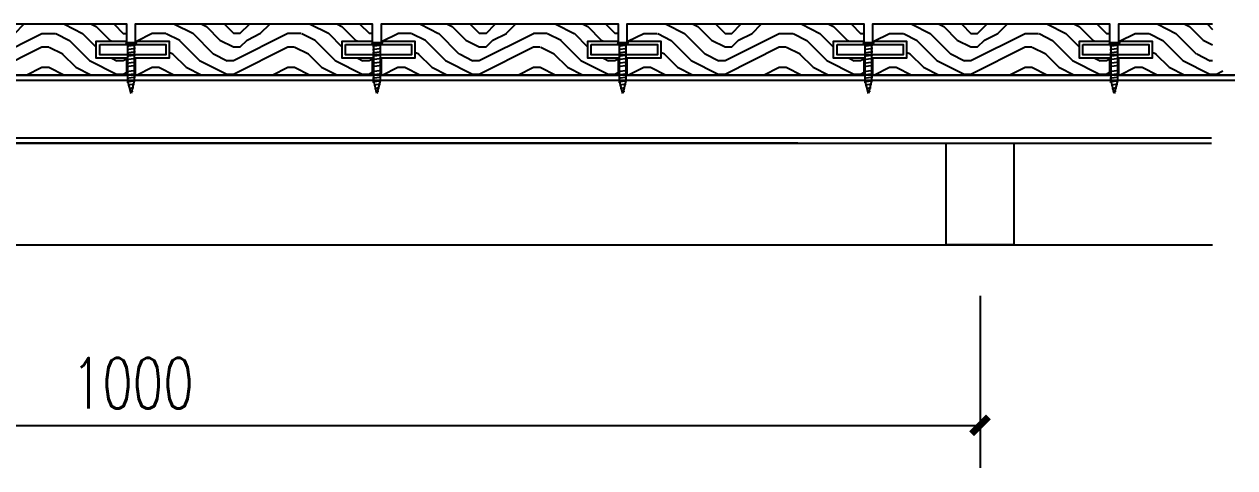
# Model space of a CAD drawing. Header units: millimetres. Extents: x -1822632 to -1305911, y 1206448 to 1536160.
# Drawn here: x -1740245 to -1739530, y 1219919 to 1220181 of the extents above; entities that cross this region are included whole.
import ezdxf

# ---------------------------------------------------------------- set-up
doc = ezdxf.new("R2010")
doc.units = ezdxf.units.MM
doc.header["$LTSCALE"] = 1000
doc.layers.get('0').update_dxf_attribs({"linetype": 'CONTINUOUS'})
doc.layers.get('DEFPOINTS').update_dxf_attribs({"linetype": 'CONTINUOUS'})
for name, color, linetype in [('PUB_DIM', 3, 'CONTINUOUS'), ('塑木板', 32, 'CONTINUOUS'), ('钢架', 90, 'CONTINUOUS')]:
    doc.layers.add(name, color=color, linetype=linetype)
doc.styles.add('_TCH_DIM_T3', font='SIMPLEX', dxfattribs={"width": 0.705882, "bigfont": 'GBCBIG'})
doc.dimstyles.new('_T&10', dxfattribs={"dimtxt": 29.75, "dimasz": 10, "dimexe": 25, "dimexo": 30, "dimgap": 10, "dimtad": 1, "dimdec": 0, "dimzin": 0, "dimdsep": 46, "dimtxsty": '_TCH_DIM_T3', "dimblk": 'ARCHTICK', "dimcen": 0.09, "dimclrt": 7, "dimazin": 2, "dimtfac": 1, "dimtdec": 0, "dimtix": 1, "dimtmove": 2, "dimatfit": 3, "dimfxl": 1, "dimtolj": 1, "dimtzin": 0, "dimarcsym": 0})

# ---------------------------------------------------------------- blocks, each defined once
blk = doc.blocks.new('_ARCHTICK')
at = {"color": 0, "linetype": 'ByBlock', "const_width": 0.4}
blk.add_lwpolyline([(-0.5, -0.5), (0.5, 0.5)], dxfattribs=at)
blk = doc.blocks.new('*D76')
at = {"layer": 'DEFPOINTS', "color": 0, "transparency": 16777216}
for p in [(-1740680.77, 1220050.72), (-1739680.77, 1220050.72), (-1739680.77, 1219944.26)]:
    blk.add_point(p, dxfattribs=at)
at = {"layer": 'PUB_DIM', "color": 0, "lineweight": -2, "transparency": 16777216}
for p, q in [((-1740680.77, 1220020.72), (-1740680.77, 1219919.26)), ((-1739680.77, 1220020.72), (-1739680.77, 1219919.26)), ((-1740680.77, 1219944.26), (-1739680.77, 1219944.26))]:
    blk.add_line(p, q, dxfattribs=at)
at = {"layer": 'PUB_DIM', "color": 0, "lineweight": -2, "transparency": 16777216, "xscale": 10, "yscale": 10, "zscale": 10, "rotation": 180}
blk.add_blockref('_ARCHTICK', (-1740680.77, 1219944.26), dxfattribs=at)
at = {"layer": 'PUB_DIM', "color": 0, "lineweight": -2, "transparency": 16777216, "xscale": 10, "yscale": 10, "zscale": 10}
blk.add_blockref('_ARCHTICK', (-1739680.77, 1219944.26), dxfattribs=at)
at = {"layer": 'PUB_DIM', "color": 7, "transparency": 16777216, "insert": (-1740180.77, 1219969.13), "char_height": 29.75, "attachment_point": 5, "style": '_TCH_DIM_T3'}
blk.add_mtext('\\A1;1000', dxfattribs=at)
blk = doc.blocks.new('*U74')
at = {"color": 5}
for p, q in [((2.5, -1.41), (-2.5, -2.2)), ((2.5, -1.41), (-2.5, -2.2)), ((2.5, -3.41), (-2.5, -4.2)), ((2.5, -3.41), (-2.5, -4.2)), ((2.5, -5.41), (-2.5, -6.2)), ((2.5, -5.41), (-2.5, -6.2)), ((-1.85, -22.52), (-1.85, -1)), ((-1.85, -1), (1.85, -1)), ((1.85, -1), (1.85, -22.52)), ((2.5, -7.41), (-2.5, -8.2)), ((2.5, -7.41), (-2.5, -8.2)), ((2.5, -9.41), (-2.5, -10.2)), ((2.5, -9.41), (-2.5, -10.2)), ((2.5, -9.41), (-2.5, -10.2)), ((2.5, -9.41), (-2.5, -10.2)), ((2.5, -11.41), (-2.5, -12.2)), ((2.5, -11.41), (-2.5, -12.2)), ((2.5, -11.41), (-2.5, -12.2)), ((2.5, -11.41), (-2.5, -12.2)), ((2.5, -13.41), (-2.5, -14.2)), ((2.5, -13.41), (-2.5, -14.2)), ((2.5, -16.41), (-2.5, -17.2)), ((2.5, -16.41), (-2.5, -17.2)), ((2.5, -18.41), (-2.5, -19.2)), ((2.5, -18.41), (-2.5, -19.2)), ((2.5, -18.41), (-2.5, -19.2)), ((2.5, -18.41), (-2.5, -19.2)), ((2.5, -20.41), (-2.5, -21.2)), ((2.5, -20.41), (-2.5, -21.2)), ((2.5, -20.41), (-2.5, -21.2)), ((2.5, -20.41), (-2.5, -21.2)), ((2.5, -22.41), (-2.5, -23.2)), ((2.5, -22.41), (-2.5, -23.2)), ((2.5, -22.41), (-2.5, -23.2)), ((2.03, -24.49), (-1.88, -25.11)), ((0, -30), (-1.85, -22.52)), ((1.52, -26.57), (-1.41, -27.03)), ((1.85, -22.52), (0, -30)), ((1.01, -28.65), (-0.93, -28.96))]:
    blk.add_line(p, q, dxfattribs=at)
blk.add_lwpolyline([(-3.25, 0), (-2.25, -1), (2.25, -1), (3.25, 0)], close=True, dxfattribs=at)

msp = doc.modelspace()

# ---------------------------------------------------------------- hatches: boundary and pattern name
at = {"layer": '塑木板'}
h = msp.add_hatch(dxfattribs=at)
h.set_pattern_fill('木纹01', color=256, scale=20)
h.set_pattern_definition([(0, (-1810986.41, 1140287.38), (80, 80), [4, -76]), (0, (-1811042.41, 1140295.38), (80, 80), [8, -72]), (0, (-1810990.41, 1140299.38), (80, 80), [4, -76]), (0, (-1811038.41, 1140307.38), (80, 80), [4, -76]), (0, (-1810990.41, 1140311.38), (80, 80), [4, -76]), (0, (-1811034.41, 1140315.38), (80, 80), [4, -76]), (0, (-1810990.41, 1140319.38), (80, 80), [4, -76]), (0, (-1811034.41, 1140327.38), (80, 80), [4, -44, 4, -28]), (0, (-1811034.41, 1140335.38), (80, 80), [8, -40, 4, -28]), (0, (-1811038.41, 1140347.38), (80, 80), [4, -12, 4, -32, 4, -24]), (0, (-1811042.41, 1140355.38), (80, 80), [4, -16, 8, -52]), (0, (-1810990.41, 1140359.38), (80, 80), [4, -76]), (0, (-1811042.41, 1140363.38), (80, 80), [4, -20, 4, -52]), (45, (-1811050.41, 1140287.38), (9e-15, 80), [11.31368, -101.823405]), (45, (-1810982.41, 1140287.38), (9e-15, 80), [22.627416, -90.50967]), (45, (-1810982.41, 1140327.38), (9e-15, 80), [5.6568, -107.480285]), (45, (-1811050.41, 1140335.38), (9e-15, 80), [16.97056, -96.166525]), (45, (-1810982.41, 1140335.38), (9e-15, 80), [28.28427, -84.85281]), (45, (-1810982.41, 1140347.38), (9e-15, 80), [16.97056, -96.166525]), (315, (-1810998.41, 1140355.38), (80, -2e-14), [5.6568, -107.480285]), (315, (-1811026.41, 1140291.38), (80, -2e-14), [11.31368, -101.823405]), (315, (-1811022.41, 1140323.38), (80, -2e-14), [11.31368, -101.823405]), (315, (-1810998.41, 1140307.38), (80, -2e-14), [11.31368, -101.823405]), (315, (-1811002.41, 1140339.38), (80, -2e-14), [11.31368, -101.823405]), (315, (-1810998.41, 1140347.38), (80, -2e-14), [16.97056, -96.166525]), (315, (-1811018.41, 1140299.38), (80, -2e-14), [16.97056, -96.166525]), (315, (-1811006.41, 1140303.38), (80, -2e-14), [16.97056, -96.166525]), (315, (-1811018.41, 1140331.38), (80, -2e-14), [16.97056, -96.166525]), (315, (-1811010.41, 1140335.38), (80, -2e-14), [16.97056, -96.166525]), (26.56505, (-1811046.407, 1140303.38), (80, 3e-08), [8.94427, -169.941166]), (26.56505, (-1810986.407, 1140299.38), (80, 3e-08), [35.77709, -143.10835]), (26.56505, (-1810986.407, 1140311.38), (80, 3e-08), [35.77709, -143.10835]), (26.56505, (-1810986.407, 1140319.38), (80, 3e-08), [35.77712, -53.6, 17.8888, -71.619518]), (26.56505, (-1810978.407, 1140331.38), (80, 3e-08), [8.94427, -169.941166]), (26.56505, (-1811050.407, 1140359.38), (80, 3e-08), [8.94427, -169.941166]), (26.56505, (-1810986.407, 1140359.38), (80, 3e-08), [17.888544, -160.996894]), (333.43495, (-1811006.407, 1140287.38), (80, -3e-08), [17.888544, -160.996894]), (333.43495, (-1811034.407, 1140307.38), (80, -3e-08), [17.888544, -160.996894]), (333.43495, (-1811034.407, 1140295.38), (80, -3e-08), [8.94427, -169.940894]), (333.43495, (-1811030.407, 1140315.38), (80, -3e-08), [26.832816, -152.05262]), (333.43495, (-1811014.407, 1140315.38), (80, -3e-08), [17.888544, -160.996894]), (333.43495, (-1811006.407, 1140319.38), (80, -3e-08), [17.888544, -160.996894]), (333.43495, (-1811030.407, 1140327.38), (80, -3e-08), [8.94427, -169.940894]), (333.43495, (-1811026.407, 1140335.38), (80, -3e-08), [8.94427, -169.940894]), (333.43495, (-1810994.407, 1140351.38), (80, -3e-08), [8.94427, -169.940894]), (333.43495, (-1810998.407, 1140323.38), (80, -3e-08), [8.94427, -169.940894]), (333.43495, (-1811034.407, 1140347.38), (80, -3e-08), [26.832816, -152.05262]), (333.43495, (-1811038.407, 1140355.38), (80, -3e-08), [17.888544, -160.996894]), (333.43495, (-1810994.407, 1140331.38), (80, -3e-08), [8.944, -80.496, 8.944, -80.501438]), (333.43495, (-1811018.407, 1140347.38), (80, -3e-08), [17.888544, -160.996894]), (333.43495, (-1811014.407, 1140355.38), (80, -3e-08), [17.888544, -160.996894]), (333.43495, (-1811038.407, 1140363.38), (80, -3e-08), [17.888544, -160.996894]), (333.43495, (-1811014.407, 1140363.38), (80, -3e-08), [17.888544, -160.996894])])
h.paths.add_polyline_path([(-1740324.294, 1220150.799), (-1740184.257, 1220150.793), (-1740184.257, 1220160.793), (-1740202.257, 1220160.793), (-1740202.257, 1220170.793), (-1740184.257, 1220170.793), (-1740184.257, 1220180.793), (-1740324.294, 1220180.799), (-1740324.294, 1220170.793), (-1740304.294, 1220170.793), (-1740304.294, 1220160.793), (-1740324.294, 1220160.793)])
h = msp.add_hatch(dxfattribs=at)
h.set_pattern_fill('木纹01', color=256, scale=20)
h.set_pattern_definition([(0, (-1810841.37, 1140287.39), (80, 80), [4, -76]), (0, (-1810897.37, 1140295.39), (80, 80), [8, -72]), (0, (-1810845.37, 1140299.39), (80, 80), [4, -76]), (0, (-1810893.37, 1140307.39), (80, 80), [4, -76]), (0, (-1810845.37, 1140311.39), (80, 80), [4, -76]), (0, (-1810889.37, 1140315.39), (80, 80), [4, -76]), (0, (-1810845.37, 1140319.39), (80, 80), [4, -76]), (0, (-1810889.37, 1140327.39), (80, 80), [4, -44, 4, -28]), (0, (-1810889.37, 1140335.39), (80, 80), [8, -40, 4, -28]), (0, (-1810893.37, 1140347.39), (80, 80), [4, -12, 4, -32, 4, -24]), (0, (-1810897.37, 1140355.39), (80, 80), [4, -16, 8, -52]), (0, (-1810845.37, 1140359.39), (80, 80), [4, -76]), (0, (-1810897.37, 1140363.39), (80, 80), [4, -20, 4, -52]), (45, (-1810905.37, 1140287.39), (9e-15, 80), [11.31368, -101.823405]), (45, (-1810837.37, 1140287.39), (9e-15, 80), [22.627416, -90.50967]), (45, (-1810837.37, 1140327.39), (9e-15, 80), [5.6568, -107.480285]), (45, (-1810905.37, 1140335.39), (9e-15, 80), [16.97056, -96.166525]), (45, (-1810837.37, 1140335.39), (9e-15, 80), [28.28427, -84.85281]), (45, (-1810837.37, 1140347.39), (9e-15, 80), [16.97056, -96.166525]), (315, (-1810853.37, 1140355.39), (80, -2e-14), [5.6568, -107.480285]), (315, (-1810881.37, 1140291.39), (80, -2e-14), [11.31368, -101.823405]), (315, (-1810877.37, 1140323.39), (80, -2e-14), [11.31368, -101.823405]), (315, (-1810853.37, 1140307.39), (80, -2e-14), [11.31368, -101.823405]), (315, (-1810857.37, 1140339.39), (80, -2e-14), [11.31368, -101.823405]), (315, (-1810853.37, 1140347.39), (80, -2e-14), [16.97056, -96.166525]), (315, (-1810873.37, 1140299.39), (80, -2e-14), [16.97056, -96.166525]), (315, (-1810861.37, 1140303.39), (80, -2e-14), [16.97056, -96.166525]), (315, (-1810873.37, 1140331.39), (80, -2e-14), [16.97056, -96.166525]), (315, (-1810865.37, 1140335.39), (80, -2e-14), [16.97056, -96.166525]), (26.56505, (-1810901.37, 1140303.39), (80, 3e-08), [8.94427, -169.941166]), (26.56505, (-1810841.37, 1140299.39), (80, 3e-08), [35.77709, -143.10835]), (26.56505, (-1810841.37, 1140311.39), (80, 3e-08), [35.77709, -143.10835]), (26.56505, (-1810841.37, 1140319.39), (80, 3e-08), [35.77712, -53.6, 17.8888, -71.619518]), (26.56505, (-1810833.37, 1140331.39), (80, 3e-08), [8.94427, -169.941166]), (26.56505, (-1810905.37, 1140359.39), (80, 3e-08), [8.94427, -169.941166]), (26.56505, (-1810841.37, 1140359.39), (80, 3e-08), [17.888544, -160.996894]), (333.43495, (-1810861.37, 1140287.39), (80, -3e-08), [17.888544, -160.996894]), (333.43495, (-1810889.37, 1140307.39), (80, -3e-08), [17.888544, -160.996894]), (333.43495, (-1810889.37, 1140295.39), (80, -3e-08), [8.94427, -169.940894]), (333.43495, (-1810885.37, 1140315.39), (80, -3e-08), [26.832816, -152.05262]), (333.43495, (-1810869.37, 1140315.39), (80, -3e-08), [17.888544, -160.996894]), (333.43495, (-1810861.37, 1140319.39), (80, -3e-08), [17.888544, -160.996894]), (333.43495, (-1810885.37, 1140327.39), (80, -3e-08), [8.94427, -169.940894]), (333.43495, (-1810881.37, 1140335.39), (80, -3e-08), [8.94427, -169.940894]), (333.43495, (-1810849.37, 1140351.39), (80, -3e-08), [8.94427, -169.940894]), (333.43495, (-1810853.37, 1140323.39), (80, -3e-08), [8.94427, -169.940894]), (333.43495, (-1810889.37, 1140347.39), (80, -3e-08), [26.832816, -152.05262]), (333.43495, (-1810893.37, 1140355.39), (80, -3e-08), [17.888544, -160.996894]), (333.43495, (-1810849.37, 1140331.39), (80, -3e-08), [8.944, -80.496, 8.944, -80.501438]), (333.43495, (-1810873.37, 1140347.39), (80, -3e-08), [17.888544, -160.996894]), (333.43495, (-1810869.37, 1140355.39), (80, -3e-08), [17.888544, -160.996894]), (333.43495, (-1810893.37, 1140363.39), (80, -3e-08), [17.888544, -160.996894]), (333.43495, (-1810869.37, 1140363.39), (80, -3e-08), [17.888544, -160.996894])])
h.paths.add_polyline_path([(-1740179.257, 1220150.809), (-1740039.221, 1220150.803), (-1740039.221, 1220160.803), (-1740057.221, 1220160.803), (-1740057.221, 1220170.803), (-1740039.221, 1220170.803), (-1740039.221, 1220180.803), (-1740179.257, 1220180.809), (-1740179.257, 1220170.803), (-1740159.257, 1220170.803), (-1740159.257, 1220160.803), (-1740179.257, 1220160.803)])
h = msp.add_hatch(dxfattribs=at)
h.set_pattern_fill('木纹01', color=256, scale=20)
h.set_pattern_definition([(0, (-1810696.334, 1140287.385), (80, 80), [4, -76]), (0, (-1810752.334, 1140295.385), (80, 80), [8, -72]), (0, (-1810700.334, 1140299.385), (80, 80), [4, -76]), (0, (-1810748.334, 1140307.385), (80, 80), [4, -76]), (0, (-1810700.334, 1140311.385), (80, 80), [4, -76]), (0, (-1810744.334, 1140315.385), (80, 80), [4, -76]), (0, (-1810700.334, 1140319.385), (80, 80), [4, -76]), (0, (-1810744.334, 1140327.385), (80, 80), [4, -44, 4, -28]), (0, (-1810744.334, 1140335.385), (80, 80), [8, -40, 4, -28]), (0, (-1810748.334, 1140347.385), (80, 80), [4, -12, 4, -32, 4, -24]), (0, (-1810752.334, 1140355.385), (80, 80), [4, -16, 8, -52]), (0, (-1810700.334, 1140359.385), (80, 80), [4, -76]), (0, (-1810752.334, 1140363.385), (80, 80), [4, -20, 4, -52]), (45, (-1810760.334, 1140287.385), (9e-15, 80), [11.31368, -101.823405]), (45, (-1810692.334, 1140287.385), (9e-15, 80), [22.627416, -90.50967]), (45, (-1810692.334, 1140327.385), (9e-15, 80), [5.6568, -107.480285]), (45, (-1810760.334, 1140335.385), (9e-15, 80), [16.97056, -96.166525]), (45, (-1810692.334, 1140335.385), (9e-15, 80), [28.28427, -84.85281]), (45, (-1810692.334, 1140347.385), (9e-15, 80), [16.97056, -96.166525]), (315, (-1810708.334, 1140355.385), (80, -2e-14), [5.6568, -107.480285]), (315, (-1810736.334, 1140291.385), (80, -2e-14), [11.31368, -101.823405]), (315, (-1810732.334, 1140323.385), (80, -2e-14), [11.31368, -101.823405]), (315, (-1810708.334, 1140307.385), (80, -2e-14), [11.31368, -101.823405]), (315, (-1810712.334, 1140339.385), (80, -2e-14), [11.31368, -101.823405]), (315, (-1810708.334, 1140347.385), (80, -2e-14), [16.97056, -96.166525]), (315, (-1810728.334, 1140299.385), (80, -2e-14), [16.97056, -96.166525]), (315, (-1810716.334, 1140303.385), (80, -2e-14), [16.97056, -96.166525]), (315, (-1810728.334, 1140331.385), (80, -2e-14), [16.97056, -96.166525]), (315, (-1810720.334, 1140335.385), (80, -2e-14), [16.97056, -96.166525]), (26.56505, (-1810756.334, 1140303.385), (80, 3e-08), [8.94427, -169.941166]), (26.56505, (-1810696.334, 1140299.385), (80, 3e-08), [35.77709, -143.10835]), (26.56505, (-1810696.334, 1140311.385), (80, 3e-08), [35.77709, -143.10835]), (26.56505, (-1810696.334, 1140319.385), (80, 3e-08), [35.77712, -53.6, 17.8888, -71.619518]), (26.56505, (-1810688.334, 1140331.385), (80, 3e-08), [8.94427, -169.941166]), (26.56505, (-1810760.334, 1140359.385), (80, 3e-08), [8.94427, -169.941166]), (26.56505, (-1810696.334, 1140359.385), (80, 3e-08), [17.888544, -160.996894]), (333.43495, (-1810716.334, 1140287.385), (80, -3e-08), [17.888544, -160.996894]), (333.43495, (-1810744.334, 1140307.385), (80, -3e-08), [17.888544, -160.996894]), (333.43495, (-1810744.334, 1140295.385), (80, -3e-08), [8.94427, -169.940894]), (333.43495, (-1810740.334, 1140315.385), (80, -3e-08), [26.832816, -152.05262]), (333.43495, (-1810724.334, 1140315.385), (80, -3e-08), [17.888544, -160.996894]), (333.43495, (-1810716.334, 1140319.385), (80, -3e-08), [17.888544, -160.996894]), (333.43495, (-1810740.334, 1140327.385), (80, -3e-08), [8.94427, -169.940894]), (333.43495, (-1810736.334, 1140335.385), (80, -3e-08), [8.94427, -169.940894]), (333.43495, (-1810704.334, 1140351.385), (80, -3e-08), [8.94427, -169.940894]), (333.43495, (-1810708.334, 1140323.385), (80, -3e-08), [8.94427, -169.940894]), (333.43495, (-1810744.334, 1140347.385), (80, -3e-08), [26.832816, -152.05262]), (333.43495, (-1810748.334, 1140355.385), (80, -3e-08), [17.888544, -160.996894]), (333.43495, (-1810704.334, 1140331.385), (80, -3e-08), [8.944, -80.496, 8.944, -80.501438]), (333.43495, (-1810728.334, 1140347.385), (80, -3e-08), [17.888544, -160.996894]), (333.43495, (-1810724.334, 1140355.385), (80, -3e-08), [17.888544, -160.996894]), (333.43495, (-1810748.334, 1140363.385), (80, -3e-08), [17.888544, -160.996894]), (333.43495, (-1810724.334, 1140363.385), (80, -3e-08), [17.888544, -160.996894])])
h.paths.add_polyline_path([(-1740034.221, 1220150.804), (-1739894.184, 1220150.798), (-1739894.184, 1220160.798), (-1739912.184, 1220160.798), (-1739912.184, 1220170.798), (-1739894.184, 1220170.798), (-1739894.184, 1220180.798), (-1740034.221, 1220180.804), (-1740034.221, 1220170.798), (-1740014.221, 1220170.798), (-1740014.221, 1220160.798), (-1740034.221, 1220160.798)])
h = msp.add_hatch(dxfattribs=at)
h.set_pattern_fill('木纹01', color=256, scale=20)
h.set_pattern_definition([(0, (-1810551.3, 1140287.38), (80, 80), [4, -76]), (0, (-1810607.3, 1140295.38), (80, 80), [8, -72]), (0, (-1810555.3, 1140299.38), (80, 80), [4, -76]), (0, (-1810603.3, 1140307.38), (80, 80), [4, -76]), (0, (-1810555.3, 1140311.38), (80, 80), [4, -76]), (0, (-1810599.3, 1140315.38), (80, 80), [4, -76]), (0, (-1810555.3, 1140319.38), (80, 80), [4, -76]), (0, (-1810599.3, 1140327.38), (80, 80), [4, -44, 4, -28]), (0, (-1810599.3, 1140335.38), (80, 80), [8, -40, 4, -28]), (0, (-1810603.3, 1140347.38), (80, 80), [4, -12, 4, -32, 4, -24]), (0, (-1810607.3, 1140355.38), (80, 80), [4, -16, 8, -52]), (0, (-1810555.3, 1140359.38), (80, 80), [4, -76]), (0, (-1810607.3, 1140363.38), (80, 80), [4, -20, 4, -52]), (45, (-1810615.3, 1140287.38), (9e-15, 80), [11.31368, -101.823405]), (45, (-1810547.3, 1140287.38), (9e-15, 80), [22.627416, -90.50967]), (45, (-1810547.3, 1140327.38), (9e-15, 80), [5.6568, -107.480285]), (45, (-1810615.3, 1140335.38), (9e-15, 80), [16.97056, -96.166525]), (45, (-1810547.3, 1140335.38), (9e-15, 80), [28.28427, -84.85281]), (45, (-1810547.3, 1140347.38), (9e-15, 80), [16.97056, -96.166525]), (315, (-1810563.3, 1140355.38), (80, -2e-14), [5.6568, -107.480285]), (315, (-1810591.3, 1140291.38), (80, -2e-14), [11.31368, -101.823405]), (315, (-1810587.3, 1140323.38), (80, -2e-14), [11.31368, -101.823405]), (315, (-1810563.3, 1140307.38), (80, -2e-14), [11.31368, -101.823405]), (315, (-1810567.3, 1140339.38), (80, -2e-14), [11.31368, -101.823405]), (315, (-1810563.3, 1140347.38), (80, -2e-14), [16.97056, -96.166525]), (315, (-1810583.3, 1140299.38), (80, -2e-14), [16.97056, -96.166525]), (315, (-1810571.3, 1140303.38), (80, -2e-14), [16.97056, -96.166525]), (315, (-1810583.3, 1140331.38), (80, -2e-14), [16.97056, -96.166525]), (315, (-1810575.3, 1140335.38), (80, -2e-14), [16.97056, -96.166525]), (26.56505, (-1810611.298, 1140303.38), (80, 3e-08), [8.94427, -169.941166]), (26.56505, (-1810551.298, 1140299.38), (80, 3e-08), [35.77709, -143.10835]), (26.56505, (-1810551.298, 1140311.38), (80, 3e-08), [35.77709, -143.10835]), (26.56505, (-1810551.298, 1140319.38), (80, 3e-08), [35.77712, -53.6, 17.8888, -71.619518]), (26.56505, (-1810543.298, 1140331.38), (80, 3e-08), [8.94427, -169.941166]), (26.56505, (-1810615.298, 1140359.38), (80, 3e-08), [8.94427, -169.941166]), (26.56505, (-1810551.298, 1140359.38), (80, 3e-08), [17.888544, -160.996894]), (333.43495, (-1810571.298, 1140287.38), (80, -3e-08), [17.888544, -160.996894]), (333.43495, (-1810599.298, 1140307.38), (80, -3e-08), [17.888544, -160.996894]), (333.43495, (-1810599.298, 1140295.38), (80, -3e-08), [8.94427, -169.940894]), (333.43495, (-1810595.298, 1140315.38), (80, -3e-08), [26.832816, -152.05262]), (333.43495, (-1810579.298, 1140315.38), (80, -3e-08), [17.888544, -160.996894]), (333.43495, (-1810571.298, 1140319.38), (80, -3e-08), [17.888544, -160.996894]), (333.43495, (-1810595.298, 1140327.38), (80, -3e-08), [8.94427, -169.940894]), (333.43495, (-1810591.298, 1140335.38), (80, -3e-08), [8.94427, -169.940894]), (333.43495, (-1810559.298, 1140351.38), (80, -3e-08), [8.94427, -169.940894]), (333.43495, (-1810563.298, 1140323.38), (80, -3e-08), [8.94427, -169.940894]), (333.43495, (-1810599.298, 1140347.38), (80, -3e-08), [26.832816, -152.05262]), (333.43495, (-1810603.298, 1140355.38), (80, -3e-08), [17.888544, -160.996894]), (333.43495, (-1810559.298, 1140331.38), (80, -3e-08), [8.944, -80.496, 8.944, -80.501438]), (333.43495, (-1810583.298, 1140347.38), (80, -3e-08), [17.888544, -160.996894]), (333.43495, (-1810579.298, 1140355.38), (80, -3e-08), [17.888544, -160.996894]), (333.43495, (-1810603.298, 1140363.38), (80, -3e-08), [17.888544, -160.996894]), (333.43495, (-1810579.298, 1140363.38), (80, -3e-08), [17.888544, -160.996894])])
h.paths.add_polyline_path([(-1739889.184, 1220150.799), (-1739749.147, 1220150.793), (-1739749.148, 1220160.793), (-1739767.148, 1220160.793), (-1739767.148, 1220170.793), (-1739749.148, 1220170.793), (-1739749.147, 1220180.793), (-1739889.184, 1220180.799), (-1739889.184, 1220170.793), (-1739869.184, 1220170.793), (-1739869.184, 1220160.793), (-1739889.184, 1220160.793)])
h = msp.add_hatch(dxfattribs=at)
h.set_pattern_fill('木纹01', color=256, scale=20)
h.set_pattern_definition([(0, (-1810406.26, 1140287.36), (80, 80), [4, -76]), (0, (-1810462.26, 1140295.36), (80, 80), [8, -72]), (0, (-1810410.26, 1140299.36), (80, 80), [4, -76]), (0, (-1810458.26, 1140307.36), (80, 80), [4, -76]), (0, (-1810410.26, 1140311.36), (80, 80), [4, -76]), (0, (-1810454.26, 1140315.36), (80, 80), [4, -76]), (0, (-1810410.26, 1140319.36), (80, 80), [4, -76]), (0, (-1810454.26, 1140327.36), (80, 80), [4, -44, 4, -28]), (0, (-1810454.26, 1140335.36), (80, 80), [8, -40, 4, -28]), (0, (-1810458.26, 1140347.36), (80, 80), [4, -12, 4, -32, 4, -24]), (0, (-1810462.26, 1140355.36), (80, 80), [4, -16, 8, -52]), (0, (-1810410.26, 1140359.36), (80, 80), [4, -76]), (0, (-1810462.26, 1140363.36), (80, 80), [4, -20, 4, -52]), (45, (-1810470.26, 1140287.36), (9e-15, 80), [11.31368, -101.823405]), (45, (-1810402.26, 1140287.36), (9e-15, 80), [22.627416, -90.50967]), (45, (-1810402.26, 1140327.36), (9e-15, 80), [5.6568, -107.480285]), (45, (-1810470.26, 1140335.36), (9e-15, 80), [16.97056, -96.166525]), (45, (-1810402.26, 1140335.36), (9e-15, 80), [28.28427, -84.85281]), (45, (-1810402.26, 1140347.36), (9e-15, 80), [16.97056, -96.166525]), (315, (-1810418.26, 1140355.36), (80, -2e-14), [5.6568, -107.480285]), (315, (-1810446.26, 1140291.36), (80, -2e-14), [11.31368, -101.823405]), (315, (-1810442.26, 1140323.36), (80, -2e-14), [11.31368, -101.823405]), (315, (-1810418.26, 1140307.36), (80, -2e-14), [11.31368, -101.823405]), (315, (-1810422.26, 1140339.36), (80, -2e-14), [11.31368, -101.823405]), (315, (-1810418.26, 1140347.36), (80, -2e-14), [16.97056, -96.166525]), (315, (-1810438.26, 1140299.36), (80, -2e-14), [16.97056, -96.166525]), (315, (-1810426.26, 1140303.36), (80, -2e-14), [16.97056, -96.166525]), (315, (-1810438.26, 1140331.36), (80, -2e-14), [16.97056, -96.166525]), (315, (-1810430.26, 1140335.36), (80, -2e-14), [16.97056, -96.166525]), (26.56505, (-1810466.26, 1140303.36), (80, 3e-08), [8.94427, -169.941166]), (26.56505, (-1810406.26, 1140299.36), (80, 3e-08), [35.77709, -143.10835]), (26.56505, (-1810406.26, 1140311.36), (80, 3e-08), [35.77709, -143.10835]), (26.56505, (-1810406.26, 1140319.36), (80, 3e-08), [35.77712, -53.6, 17.8888, -71.619518]), (26.56505, (-1810398.26, 1140331.36), (80, 3e-08), [8.94427, -169.941166]), (26.56505, (-1810470.26, 1140359.36), (80, 3e-08), [8.94427, -169.941166]), (26.56505, (-1810406.26, 1140359.36), (80, 3e-08), [17.888544, -160.996894]), (333.43495, (-1810426.26, 1140287.36), (80, -3e-08), [17.888544, -160.996894]), (333.43495, (-1810454.26, 1140307.36), (80, -3e-08), [17.888544, -160.996894]), (333.43495, (-1810454.26, 1140295.36), (80, -3e-08), [8.94427, -169.940894]), (333.43495, (-1810450.26, 1140315.36), (80, -3e-08), [26.832816, -152.05262]), (333.43495, (-1810434.26, 1140315.36), (80, -3e-08), [17.888544, -160.996894]), (333.43495, (-1810426.26, 1140319.36), (80, -3e-08), [17.888544, -160.996894]), (333.43495, (-1810450.26, 1140327.36), (80, -3e-08), [8.94427, -169.940894]), (333.43495, (-1810446.26, 1140335.36), (80, -3e-08), [8.94427, -169.940894]), (333.43495, (-1810414.26, 1140351.36), (80, -3e-08), [8.94427, -169.940894]), (333.43495, (-1810418.26, 1140323.36), (80, -3e-08), [8.94427, -169.940894]), (333.43495, (-1810454.26, 1140347.36), (80, -3e-08), [26.832816, -152.05262]), (333.43495, (-1810458.26, 1140355.36), (80, -3e-08), [17.888544, -160.996894]), (333.43495, (-1810414.26, 1140331.36), (80, -3e-08), [8.944, -80.496, 8.944, -80.501438]), (333.43495, (-1810438.26, 1140347.36), (80, -3e-08), [17.888544, -160.996894]), (333.43495, (-1810434.26, 1140355.36), (80, -3e-08), [17.888544, -160.996894]), (333.43495, (-1810458.26, 1140363.36), (80, -3e-08), [17.888544, -160.996894]), (333.43495, (-1810434.26, 1140363.36), (80, -3e-08), [17.888544, -160.996894])])
h.paths.add_polyline_path([(-1739744.147, 1220150.779), (-1739604.111, 1220150.773), (-1739604.111, 1220160.773), (-1739622.111, 1220160.773), (-1739622.111, 1220170.773), (-1739604.111, 1220170.773), (-1739604.111, 1220180.773), (-1739744.147, 1220180.779), (-1739744.147, 1220170.773), (-1739724.147, 1220170.773), (-1739724.147, 1220160.773), (-1739744.147, 1220160.773)])
h = msp.add_hatch(dxfattribs=at)
h.set_pattern_fill('木纹01', color=256, scale=20)
h.set_pattern_definition([(0, (-1810261.224, 1140287.355), (80, 80), [4, -76]), (0, (-1810317.224, 1140295.355), (80, 80), [8, -72]), (0, (-1810265.224, 1140299.355), (80, 80), [4, -76]), (0, (-1810313.224, 1140307.355), (80, 80), [4, -76]), (0, (-1810265.224, 1140311.355), (80, 80), [4, -76]), (0, (-1810309.224, 1140315.355), (80, 80), [4, -76]), (0, (-1810265.224, 1140319.355), (80, 80), [4, -76]), (0, (-1810309.224, 1140327.355), (80, 80), [4, -44, 4, -28]), (0, (-1810309.224, 1140335.355), (80, 80), [8, -40, 4, -28]), (0, (-1810313.224, 1140347.355), (80, 80), [4, -12, 4, -32, 4, -24]), (0, (-1810317.224, 1140355.355), (80, 80), [4, -16, 8, -52]), (0, (-1810265.224, 1140359.355), (80, 80), [4, -76]), (0, (-1810317.224, 1140363.355), (80, 80), [4, -20, 4, -52]), (45, (-1810325.224, 1140287.355), (9e-15, 80), [11.31368, -101.823405]), (45, (-1810257.224, 1140287.355), (9e-15, 80), [22.627416, -90.50967]), (45, (-1810257.224, 1140327.355), (9e-15, 80), [5.6568, -107.480285]), (45, (-1810325.224, 1140335.355), (9e-15, 80), [16.97056, -96.166525]), (45, (-1810257.224, 1140335.355), (9e-15, 80), [28.28427, -84.85281]), (45, (-1810257.224, 1140347.355), (9e-15, 80), [16.97056, -96.166525]), (315, (-1810273.224, 1140355.355), (80, -2e-14), [5.6568, -107.480285]), (315, (-1810301.224, 1140291.355), (80, -2e-14), [11.31368, -101.823405]), (315, (-1810297.224, 1140323.355), (80, -2e-14), [11.31368, -101.823405]), (315, (-1810273.224, 1140307.355), (80, -2e-14), [11.31368, -101.823405]), (315, (-1810277.224, 1140339.355), (80, -2e-14), [11.31368, -101.823405]), (315, (-1810273.224, 1140347.355), (80, -2e-14), [16.97056, -96.166525]), (315, (-1810293.224, 1140299.355), (80, -2e-14), [16.97056, -96.166525]), (315, (-1810281.224, 1140303.355), (80, -2e-14), [16.97056, -96.166525]), (315, (-1810293.224, 1140331.355), (80, -2e-14), [16.97056, -96.166525]), (315, (-1810285.224, 1140335.355), (80, -2e-14), [16.97056, -96.166525]), (26.56505, (-1810321.224, 1140303.355), (80, 3e-08), [8.94427, -169.941166]), (26.56505, (-1810261.224, 1140299.355), (80, 3e-08), [35.77709, -143.10835]), (26.56505, (-1810261.224, 1140311.355), (80, 3e-08), [35.77709, -143.10835]), (26.56505, (-1810261.224, 1140319.355), (80, 3e-08), [35.77712, -53.6, 17.8888, -71.619518]), (26.56505, (-1810253.224, 1140331.355), (80, 3e-08), [8.94427, -169.941166]), (26.56505, (-1810325.224, 1140359.355), (80, 3e-08), [8.94427, -169.941166]), (26.56505, (-1810261.224, 1140359.355), (80, 3e-08), [17.888544, -160.996894]), (333.43495, (-1810281.224, 1140287.355), (80, -3e-08), [17.888544, -160.996894]), (333.43495, (-1810309.224, 1140307.355), (80, -3e-08), [17.888544, -160.996894]), (333.43495, (-1810309.224, 1140295.355), (80, -3e-08), [8.94427, -169.940894]), (333.43495, (-1810305.224, 1140315.355), (80, -3e-08), [26.832816, -152.05262]), (333.43495, (-1810289.224, 1140315.355), (80, -3e-08), [17.888544, -160.996894]), (333.43495, (-1810281.224, 1140319.355), (80, -3e-08), [17.888544, -160.996894]), (333.43495, (-1810305.224, 1140327.355), (80, -3e-08), [8.94427, -169.940894]), (333.43495, (-1810301.224, 1140335.355), (80, -3e-08), [8.94427, -169.940894]), (333.43495, (-1810269.224, 1140351.355), (80, -3e-08), [8.94427, -169.940894]), (333.43495, (-1810273.224, 1140323.355), (80, -3e-08), [8.94427, -169.940894]), (333.43495, (-1810309.224, 1140347.355), (80, -3e-08), [26.832816, -152.05262]), (333.43495, (-1810313.224, 1140355.355), (80, -3e-08), [17.888544, -160.996894]), (333.43495, (-1810269.224, 1140331.355), (80, -3e-08), [8.944, -80.496, 8.944, -80.501438]), (333.43495, (-1810293.224, 1140347.355), (80, -3e-08), [17.888544, -160.996894]), (333.43495, (-1810289.224, 1140355.355), (80, -3e-08), [17.888544, -160.996894]), (333.43495, (-1810313.224, 1140363.355), (80, -3e-08), [17.888544, -160.996894]), (333.43495, (-1810289.224, 1140363.355), (80, -3e-08), [17.888544, -160.996894])])
h.paths.add_polyline_path([(-1739579.111, 1220160.768), (-1739599.111, 1220160.768), (-1739599.111, 1220150.774), (-1739530.567, 1220150.771), (-1739543.534, 1220155.491), (-1739543.534, 1220180.772), (-1739599.111, 1220180.774), (-1739599.111, 1220170.768), (-1739579.111, 1220170.768)])

# ---------------------------------------------------------------- linework, layer by layer
at = {"layer": 'PUB_DIM', "color": 2}
msp.add_line((-1740959.196, 1220050.722), (-1739543.534, 1220050.722), dxfattribs=at)
for points in [[(-1740200.257, 1220168.793), (-1740161.257, 1220168.793), (-1740161.257, 1220162.793), (-1740200.257, 1220162.793)], [(-1740055.221, 1220168.803), (-1740016.221, 1220168.803), (-1740016.221, 1220162.803), (-1740055.221, 1220162.803)], [(-1739910.184, 1220168.798), (-1739871.184, 1220168.798), (-1739871.184, 1220162.798), (-1739910.184, 1220162.798)], [(-1739765.148, 1220168.793), (-1739726.147, 1220168.793), (-1739726.147, 1220162.793), (-1739765.148, 1220162.793)], [(-1739620.111, 1220168.768), (-1739581.111, 1220168.768), (-1739581.111, 1220162.768), (-1739620.111, 1220162.768)], [(-1739700.774, 1220110.722), (-1739660.774, 1220110.722), (-1739660.774, 1220050.722), (-1739700.774, 1220050.722)]]:
    msp.add_lwpolyline(points, close=True, dxfattribs=at)
at = {"layer": '塑木板'}
for points in [[(-1740324.294, 1220150.799), (-1740184.257, 1220150.793), (-1740184.257, 1220160.793), (-1740202.257, 1220160.793), (-1740202.257, 1220170.793), (-1740184.257, 1220170.793), (-1740184.257, 1220180.793), (-1740324.294, 1220180.799), (-1740324.294, 1220170.793), (-1740304.294, 1220170.793), (-1740304.294, 1220160.793), (-1740324.294, 1220160.793)], [(-1740179.257, 1220150.809), (-1740039.221, 1220150.803), (-1740039.221, 1220160.803), (-1740057.221, 1220160.803), (-1740057.221, 1220170.803), (-1740039.221, 1220170.803), (-1740039.221, 1220180.803), (-1740179.257, 1220180.809), (-1740179.257, 1220170.803), (-1740159.257, 1220170.803), (-1740159.257, 1220160.803), (-1740179.257, 1220160.803)], [(-1740034.221, 1220150.804), (-1739894.184, 1220150.798), (-1739894.184, 1220160.798), (-1739912.184, 1220160.798), (-1739912.184, 1220170.798), (-1739894.184, 1220170.798), (-1739894.184, 1220180.798), (-1740034.221, 1220180.804), (-1740034.221, 1220170.798), (-1740014.221, 1220170.798), (-1740014.221, 1220160.798), (-1740034.221, 1220160.798)], [(-1739889.184, 1220150.799), (-1739749.147, 1220150.793), (-1739749.148, 1220160.793), (-1739767.148, 1220160.793), (-1739767.148, 1220170.793), (-1739749.148, 1220170.793), (-1739749.147, 1220180.793), (-1739889.184, 1220180.799), (-1739889.184, 1220170.793), (-1739869.184, 1220170.793), (-1739869.184, 1220160.793), (-1739889.184, 1220160.793)], [(-1739744.147, 1220150.779), (-1739604.111, 1220150.773), (-1739604.111, 1220160.773), (-1739622.111, 1220160.773), (-1739622.111, 1220170.773), (-1739604.111, 1220170.773), (-1739604.111, 1220180.773), (-1739744.147, 1220180.779), (-1739744.147, 1220170.773), (-1739724.147, 1220170.773), (-1739724.147, 1220160.773), (-1739744.147, 1220160.773)]]:
    msp.add_lwpolyline(points, close=True, dxfattribs=at)
msp.add_lwpolyline([(-1739543.534, 1220180.772), (-1739599.111, 1220180.774), (-1739599.111, 1220170.768), (-1739579.111, 1220170.768), (-1739579.111, 1220160.768), (-1739599.111, 1220160.768), (-1739599.111, 1220150.774), (-1739530.567, 1220150.771)], dxfattribs=at)
at = {"layer": '钢架'}
for points in [[(-1739530.431, 1220150.722), (-1740790.337, 1220150.722), (-1740790.337, 1220110.722), (-1739544.184, 1220110.722)], [(-1739530.431, 1220147.722), (-1740790.337, 1220147.722), (-1740790.337, 1220113.722), (-1739544.184, 1220113.722)], [(-1739788.363, 1220110.722), (-1740678.011, 1220110.722)]]:
    msp.add_lwpolyline(points, dxfattribs=at)

# ---------------------------------------------------------------- block references
for p in [(-1740181.723, 1220169.925), (-1740036.686, 1220169.935), (-1739891.649, 1220169.93), (-1739746.613, 1220169.925), (-1739601.576, 1220169.935)]:
    msp.add_blockref('*U74', p)

# ---------------------------------------------------------------- dimensions: what is measured, and where the dimension line sits
at = {"layer": 'PUB_DIM', "color": 2}
dim = msp.add_linear_dim(base=(-1739680.774, 1219944.259), p1=(-1740680.774, 1220050.722), p2=(-1739680.774, 1220050.722), dimstyle='_T&10', dxfattribs=at)
dim.commit()
dim.dimension.update_dxf_attribs({"geometry": '*D76', "text_midpoint": (-1740180.774, 1219969.134)})

doc.saveas('drawing.dxf')
